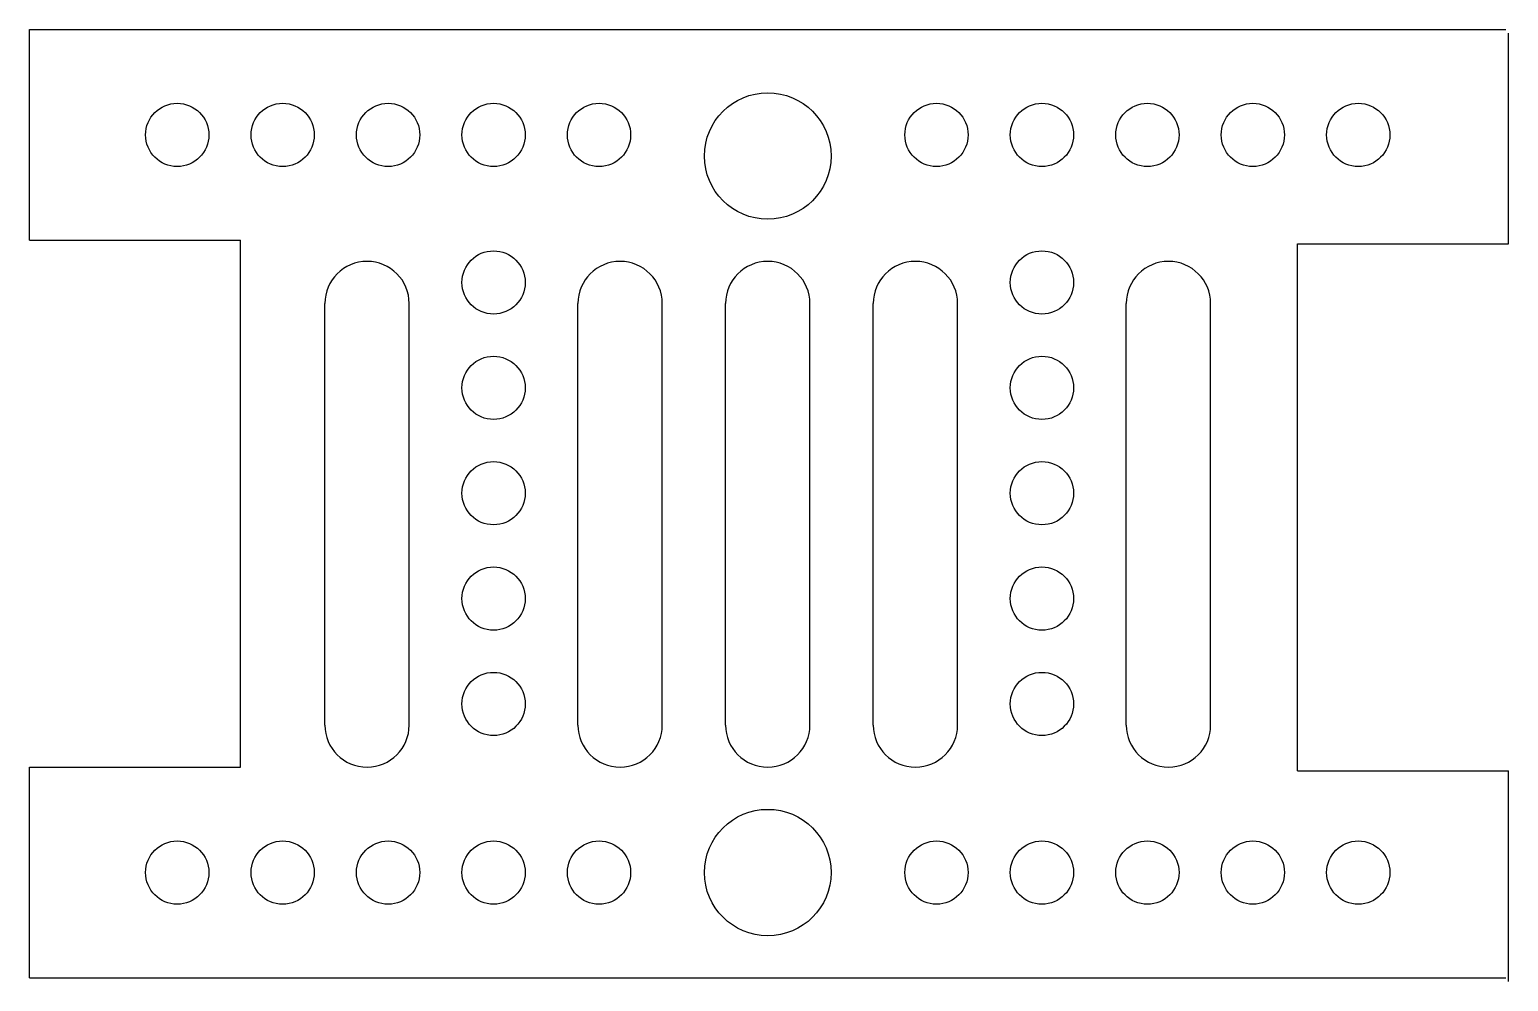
# Model space of a CAD drawing. Header units: millimetres. Extents: x 15 to 85.1, y -100.2 to -55.
import ezdxf

# ---------------------------------------------------------------- set-up
doc = ezdxf.new("R2010")
doc.units = ezdxf.units.MM
doc.layers.get('0').update_dxf_attribs({"lineweight": 25, "true_color": 0xffffff})

msp = doc.modelspace()

# ---------------------------------------------------------------- linework, layer by layer
for p, q in [((15, -55), (85, -55)), ((15, -65), (15, -55)), ((85.118, -65.167), (85.118, -55.167)), ((15, -65), (25, -65)), ((25, -90), (25, -65)), ((75.118, -65.167), (85.118, -65.167)), ((75.118, -90.167), (75.118, -65.167)), ((29, -88), (29, -68)), ((33, -88), (33, -68)), ((41, -88), (41, -68)), ((45, -88), (45, -68)), ((48, -88), (48, -68)), ((52, -88), (52, -68)), ((55, -88), (55, -68)), ((59, -88), (59, -68)), ((67, -88), (67, -68)), ((71, -88), (71, -68)), ((15, -100), (15, -90)), ((15, -90), (25, -90)), ((75.118, -90.167), (85.118, -90.167)), ((85.118, -100.167), (85.118, -90.167)), ((15, -100), (85, -100))]:
    msp.add_line(p, q)
for centre, radius in [((50, -61), 3), ((22, -60), 1.5), ((27, -60), 1.5), ((32, -60), 1.5), ((37, -60), 1.5), ((42, -60), 1.5), ((58, -60), 1.5), ((63, -60), 1.5), ((68, -60), 1.5), ((73, -60), 1.5), ((78, -60), 1.5), ((37, -67), 1.5), ((63, -67), 1.5), ((37, -72), 1.5), ((63, -72), 1.5), ((37, -77), 1.5), ((63, -77), 1.5), ((37, -82), 1.5), ((63, -82), 1.5), ((37, -87), 1.5), ((63, -87), 1.5), ((50, -95), 3), ((22, -95), 1.5), ((27, -95), 1.5), ((32, -95), 1.5), ((37, -95), 1.5), ((42, -95), 1.5), ((58, -95), 1.5), ((63, -95), 1.5), ((68, -95), 1.5), ((73, -95), 1.5), ((78, -95), 1.5)]:
    msp.add_circle(centre, radius)
for centre, start, end in [((31, -68), 0, 180), ((43, -68), 0, 180), ((50, -68), 0, 180), ((57, -68), 0, 180), ((69, -68), 0, 180), ((31, -88), 180, 0), ((43, -88), 180, 0), ((50, -88), 180, 0), ((57, -88), 180, 0), ((69, -88), 180, 0)]:
    msp.add_arc(centre, 2, start, end)

doc.saveas('drawing.dxf')
